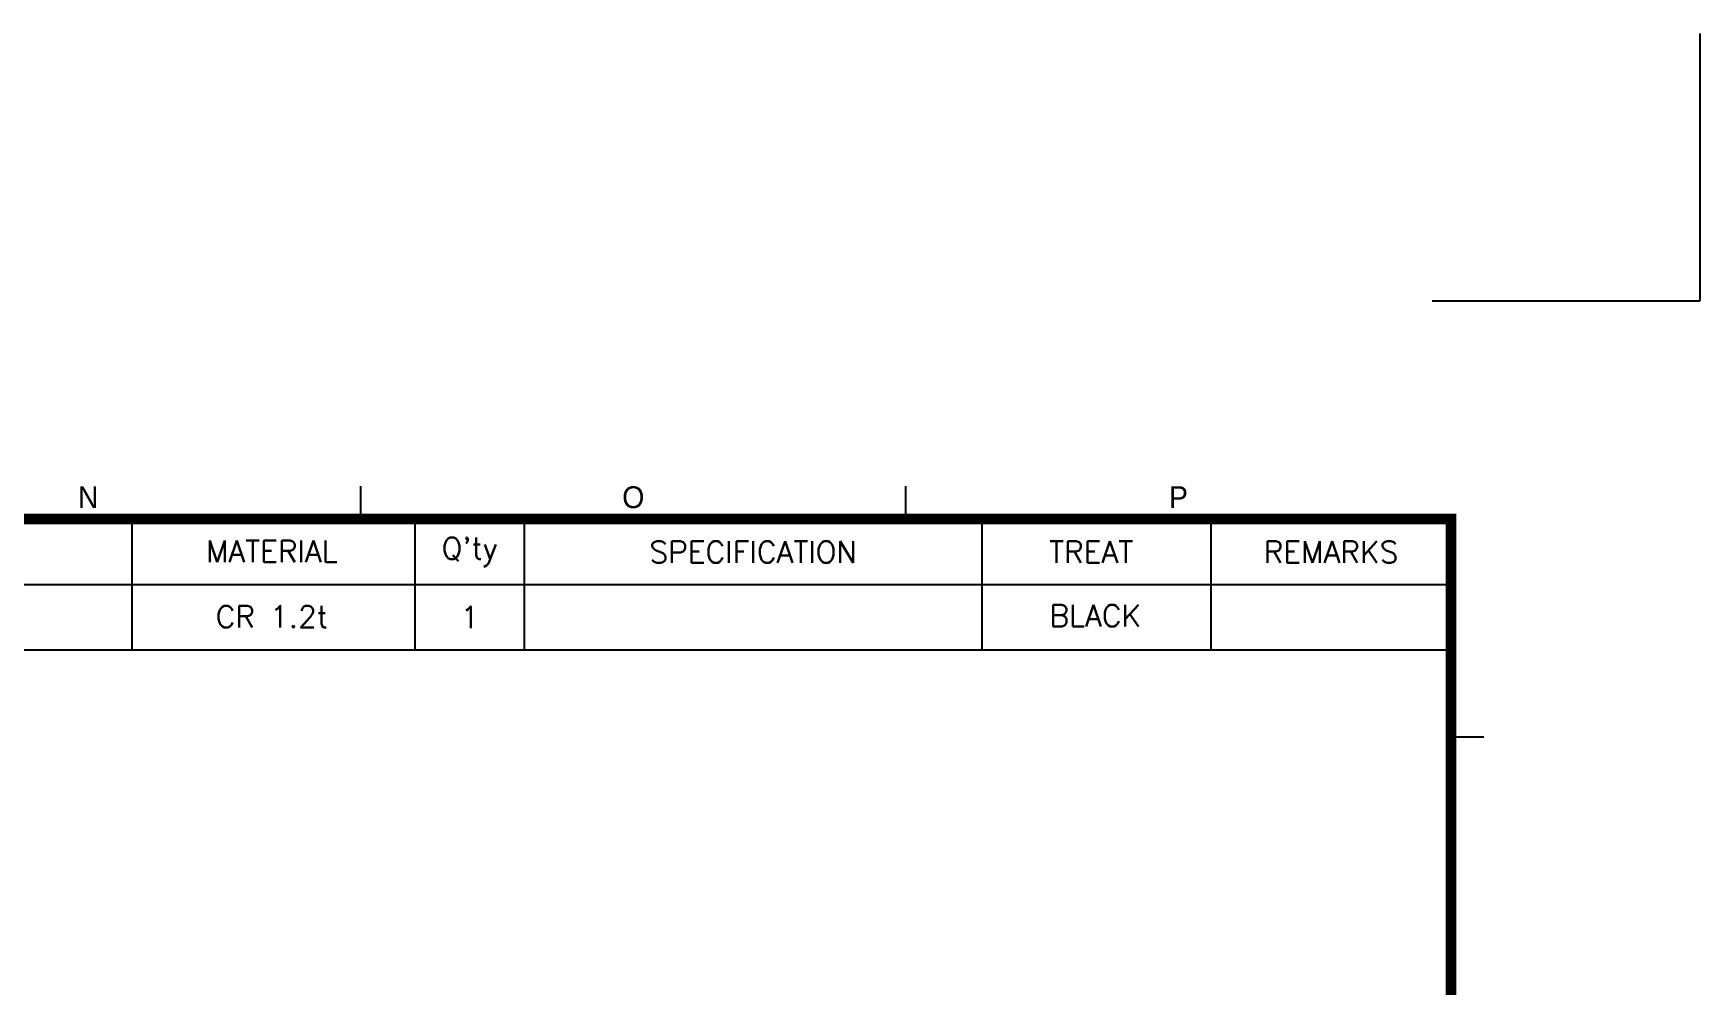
# Model space of a CAD drawing. Extents: x -425 to 6552, y -3049 to 3105.
# Drawn here: x 2983 to 3135.8, y -2053.5 to -1966.1 of the extents above; entities that cross this region are included whole.
import ezdxf
from ezdxf.enums import TextEntityAlignment as Align

# ---------------------------------------------------------------- set-up
doc = ezdxf.new("R2010")
doc.units = 0
doc.layers.get('0').update_dxf_attribs({"linetype": 'CONTINUOUS'})
doc.styles.add('SIM', font='simplex')
doc.styles.get("Standard").update_dxf_attribs({"font": 'gulim.ttc', "width": 0.8, "height": 2})

msp = doc.modelspace()

# ---------------------------------------------------------------- linework, layer by layer
for p, q in [((3135.85, -1966.11), (3135.85, -1990.65)), ((3111.31, -1990.65), (3135.85, -1990.65)), ((3013.04, -2010.65), (3013.04, -2007.65)), ((3063.04, -2010.65), (3063.04, -2007.65)), ((2992.04, -2010.65), (2992.04, -2022.65)), ((3018.04, -2022.65), (3018.04, -2010.65)), ((3028.04, -2010.65), (3028.04, -2022.65)), ((3070.04, -2022.65), (3070.04, -2010.65)), ((3091.04, -2022.65), (3091.04, -2010.65)), ((2938.04, -2016.65), (3113.04, -2016.65)), ((2938.04, -2022.65), (3113.04, -2022.65)), ((3116.04, -2030.65), (3113.04, -2030.65))]:
    msp.add_line(p, q)
at = {"const_width": 1}
msp.add_lwpolyline([(3113.04, -2010.65), (2313.04, -2010.65), (2313.04, -2560.65), (3113.04, -2560.65)], close=True, dxfattribs=at)

# ---------------------------------------------------------------- texts
for s, p in [('N', (2988.04, -2008.65)), ('O', (3038.04, -2008.65)), ('P', (3088.04, -2008.65))]:
    msp.add_text(s, height=2).set_placement(p, align=Align.MIDDLE)
at = {"style": 'SIM'}
for s, p in [('MATERIAL', (3004.89, -2014.61)), ('CR 1.2t', (3004.89, -2020.61))]:
    msp.add_text(s, height=2, dxfattribs=at).set_placement(p, align=Align.CENTER)
for s, p in [("Q'ty", (3023.04, -2013.67)), ('SPECIFICATION', (3049.04, -2013.67)), ('TREAT', (3080.04, -2013.67)), ('REMARKS', (3102.04, -2013.67)), ('1', (3023.04, -2019.67)), ('BLACK', (3080.42, -2019.51))]:
    msp.add_text(s, height=2, dxfattribs=at).set_placement(p, align=Align.MIDDLE)

doc.saveas('drawing.dxf')
